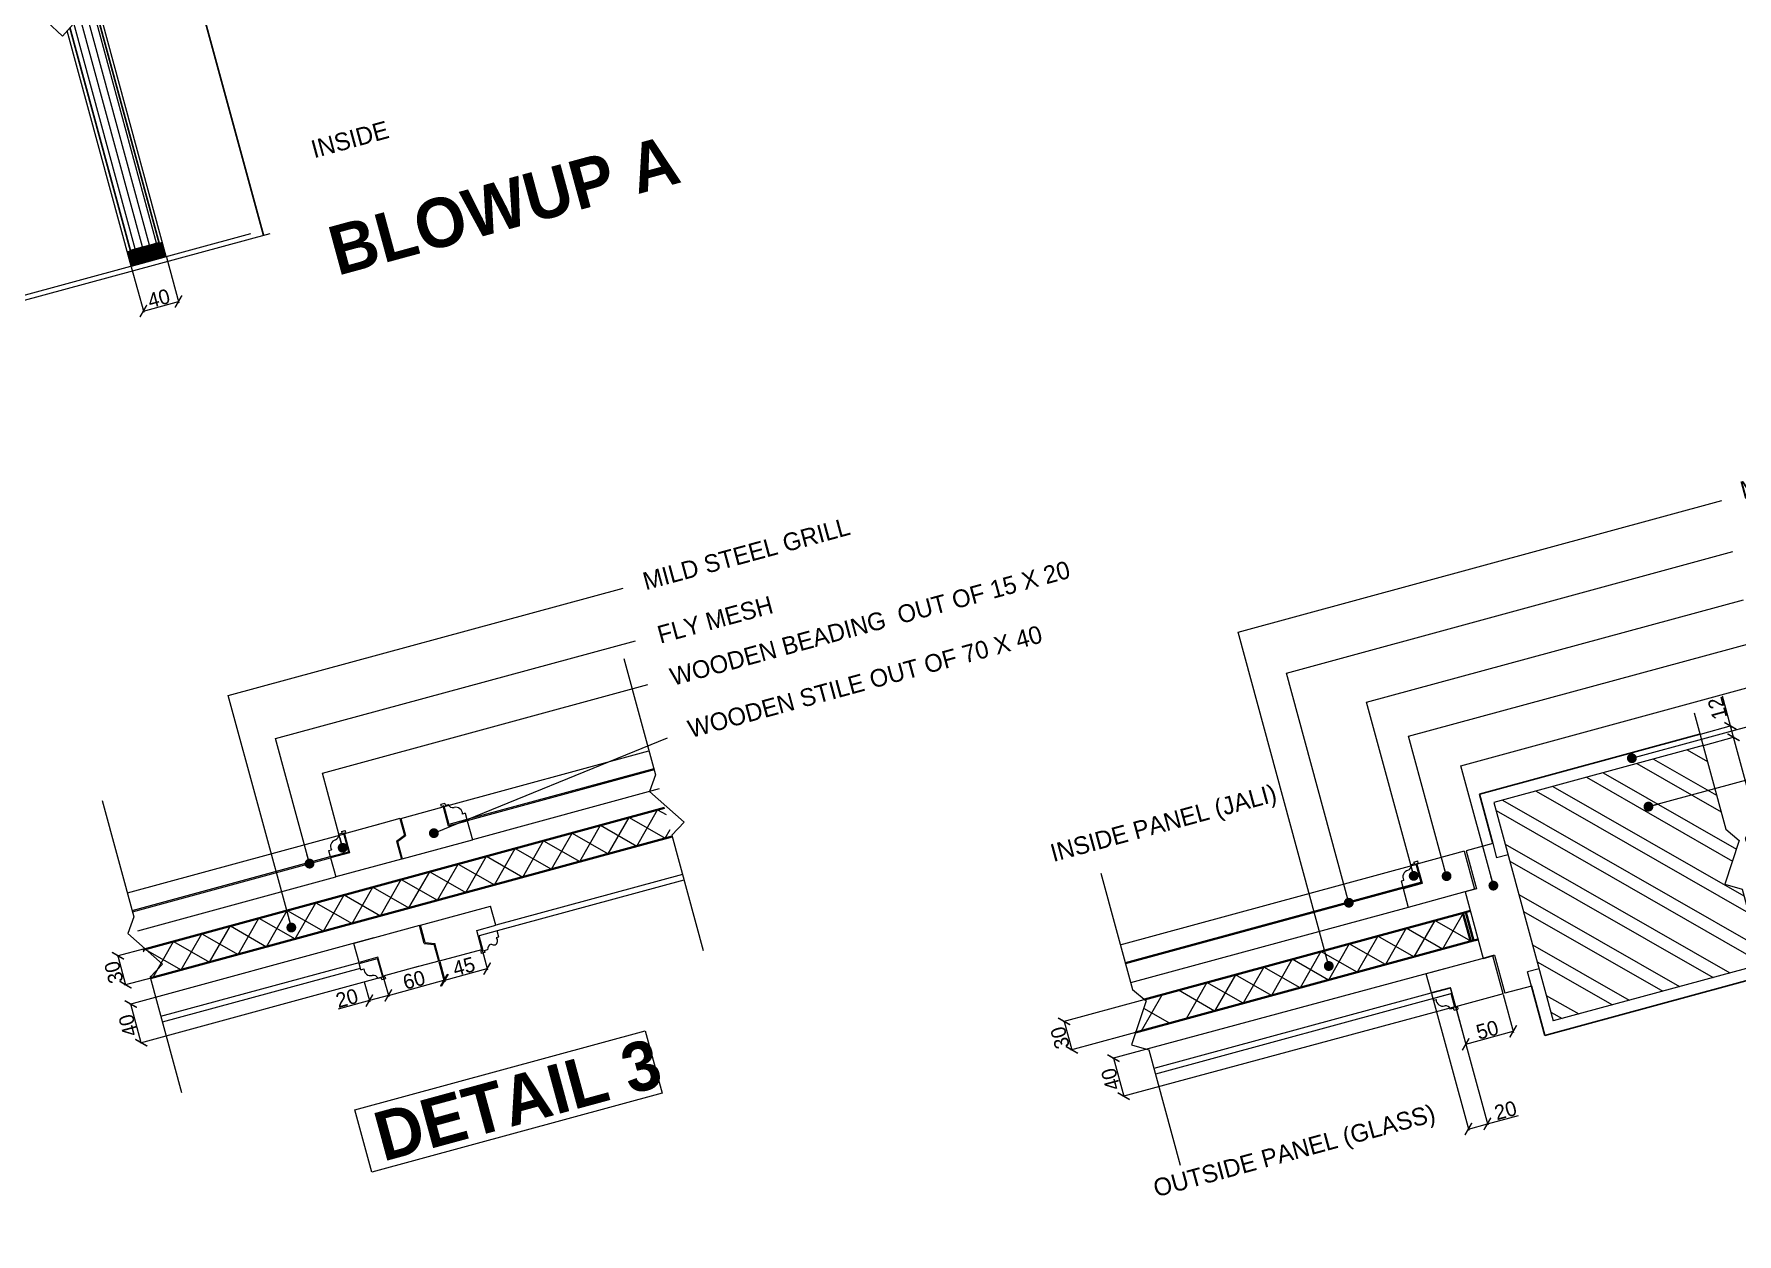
# Model space of a CAD drawing. Header units: millimetres. Extents: x -31731215 to 29997125, y -14487545 to 25622576.
# Drawn here: x 2271889 to 2278814, y -901360 to -896484 of the extents above; entities that cross this region are included whole.
import ezdxf

# ---------------------------------------------------------------- set-up
doc = ezdxf.new("R2010")
doc.units = ezdxf.units.MM
doc.header["$MEASUREMENT"] = 0
doc.linetypes.add('1', pattern=[0])
for name, color, linetype, lineweight in [('DIMNSION', 156, 'Continuous', 15), ('ELE', 245, 'Continuous', 13), ('ele2', 63, 'Continuous', 35), ('glass', 160, 'Continuous', 13), ('HAT', 8, 'Continuous', 9), ('HATCH', 8, '1', 18), ('text at', 136, 'Continuous', 15), ('THIN LINES', 54, 'Continuous', 0), ('toilet', 161, 'Continuous', 18), ('WALL', 10, '1', 20), ('walls', 10, 'Continuous', 20)]:
    doc.layers.add(name, color=color, linetype=linetype, lineweight=lineweight)
for name, color, linetype in [('DOOR', 7, 'Continuous'), ('door outer', 40, 'Continuous'), ('plastre', 210, 'Continuous')]:
    doc.layers.add(name, color=color, linetype=linetype)
doc.dimstyles.new('ATISHA', dxfattribs={"dimtxt": 40, "dimasz": 25, "dimexe": 25, "dimexo": 25, "dimgap": 25, "dimtad": 2, "dimdec": 0, "dimrnd": 5, "dimzin": 0, "dimdsep": 46, "dimtxsty": 'Standard', "dimblk": 'ARCHTICK', "dimcen": 0.09, "dimclrd": 256, "dimclre": 2, "dimclrt": 256, "dimadec": 0, "dimazin": 0, "dimtfac": 1, "dimtdec": 0, "dimtofl": 0, "dimtmove": 2, "dimatfit": 3, "dimfxl": 0.18, "dimtolj": 1, "dimtzin": 0, "dimlwd": -1, "dimlwe": -1, "dimarcsym": 0})
doc.dimstyles.new('Copy of ISO-25', dxfattribs={"dimtxt": 15, "dimasz": 10, "dimexe": 1.25, "dimexo": 0.625, "dimtad": 1, "dimdec": 0, "dimtxsty": 'Standard', "dimblk": 'ARCHTICK', "dimcen": 100, "dimadec": 0, "dimazin": 0, "dimtfac": 1, "dimtdec": 0, "dimtmove": 0, "dimatfit": 3, "dimfxl": 1, "dimarcsym": 0})

# ---------------------------------------------------------------- blocks, each defined once
blk = doc.blocks.new('_ArchTick')
at = {"color": 0, "linetype": 'ByBlock', "const_width": 0.15}
blk.add_lwpolyline([(-0.5, -0.5), (0.5, 0.5)], dxfattribs=at)
blk = doc.blocks.new('*D563')
at = {"layer": 'Defpoints', "color": 0, "transparency": 16777216}
for p in [(23368.3, 54848.8), (23405.3, 54848.8), (23405.3, 54801.5)]:
    blk.add_point(p, dxfattribs=at)
at = {"layer": 'THIN LINES', "color": 0, "lineweight": -2, "transparency": 16777216}
for p, q in [((23368.3, 54848.2), (23368.3, 54800.2)), ((23405.3, 54848.2), (23405.3, 54800.2)), ((23368.3, 54801.5), (23405.3, 54801.5))]:
    blk.add_line(p, q, dxfattribs=at)
at = {"layer": 'THIN LINES', "color": 0, "lineweight": -2, "transparency": 16777216, "xscale": 10, "yscale": 10, "zscale": 10, "rotation": 180}
blk.add_blockref('_ArchTick', (23368.3, 54801.5), dxfattribs=at)
at = {"layer": 'THIN LINES', "color": 0, "lineweight": -2, "transparency": 16777216, "xscale": 10, "yscale": 10, "zscale": 10}
blk.add_blockref('_ArchTick', (23405.3, 54801.5), dxfattribs=at)
at = {"layer": 'THIN LINES', "color": 0, "transparency": 16777216, "insert": (23386.8, 54809.7), "char_height": 15, "attachment_point": 5}
blk.add_mtext('40', dxfattribs=at)
blk = doc.blocks.new('*D528')
at = {"layer": 'Defpoints', "color": 0, "transparency": 16777216}
for p in [(30382, 51405.5), (30440.5, 51405.5), (30440.5, 51385.3)]:
    blk.add_point(p, dxfattribs=at)
at = {"layer": 'THIN LINES', "color": 0, "lineweight": -2, "transparency": 16777216}
for p, q in [((30382, 51404.9), (30382, 51384.1)), ((30440.5, 51404.9), (30440.5, 51384.1)), ((30382, 51385.3), (30440.5, 51385.3))]:
    blk.add_line(p, q, dxfattribs=at)
at = {"layer": 'THIN LINES', "color": 0, "lineweight": -2, "transparency": 16777216, "xscale": 10, "yscale": 10, "zscale": 10, "rotation": 180}
blk.add_blockref('_ArchTick', (30382, 51385.3), dxfattribs=at)
at = {"layer": 'THIN LINES', "color": 0, "lineweight": -2, "transparency": 16777216, "xscale": 10, "yscale": 10, "zscale": 10}
blk.add_blockref('_ArchTick', (30440.5, 51385.3), dxfattribs=at)
at = {"layer": 'THIN LINES', "color": 0, "transparency": 16777216, "insert": (30411.3, 51393.6), "char_height": 15, "attachment_point": 5}
blk.add_mtext('60', dxfattribs=at)
blk = doc.blocks.new('*D529')
at = {"layer": 'Defpoints', "color": 0, "transparency": 16777216}
for p in [(30441.5, 51405.5), (30486, 51405.5), (30486, 51385.2)]:
    blk.add_point(p, dxfattribs=at)
at = {"layer": 'THIN LINES', "color": 0, "lineweight": -2, "transparency": 16777216}
for p, q in [((30441.5, 51404.9), (30441.5, 51383.9)), ((30486, 51404.9), (30486, 51383.9)), ((30441.5, 51385.2), (30486, 51385.2))]:
    blk.add_line(p, q, dxfattribs=at)
at = {"layer": 'THIN LINES', "color": 0, "lineweight": -2, "transparency": 16777216, "xscale": 10, "yscale": 10, "zscale": 10, "rotation": 180}
blk.add_blockref('_ArchTick', (30441.5, 51385.2), dxfattribs=at)
at = {"layer": 'THIN LINES', "color": 0, "lineweight": -2, "transparency": 16777216, "xscale": 10, "yscale": 10, "zscale": 10}
blk.add_blockref('_ArchTick', (30486, 51385.2), dxfattribs=at)
at = {"layer": 'THIN LINES', "color": 0, "transparency": 16777216, "insert": (30463.8, 51393.5), "char_height": 15, "attachment_point": 5}
blk.add_mtext('45', dxfattribs=at)
blk = doc.blocks.new('*D530')
at = {"layer": 'Defpoints', "color": 0, "transparency": 16777216}
for p in [(30362, 51405.5), (30382, 51405.5), (30362, 51385.3)]:
    blk.add_point(p, dxfattribs=at)
at = {"layer": 'THIN LINES', "color": 0, "lineweight": -2, "transparency": 16777216}
for p, q in [((30362, 51404.9), (30362, 51384.1)), ((30382, 51404.9), (30382, 51384.1)), ((30362, 51385.3), (30329.1, 51385.3)), ((30382, 51385.3), (30362, 51385.3))]:
    blk.add_line(p, q, dxfattribs=at)
at = {"layer": 'THIN LINES', "color": 0, "lineweight": -2, "transparency": 16777216, "xscale": 10, "yscale": 10, "zscale": 10}
for p, rotation in [((30362, 51385.3), 179.9999999999375), ((30382, 51385.3), 359.9999999999375)]:
    blk.add_blockref('_ArchTick', p, dxfattribs=dict(at, rotation=rotation))
at = {"layer": 'THIN LINES', "color": 0, "transparency": 16777216, "insert": (30340.6, 51393.6), "char_height": 15, "attachment_point": 5}
blk.add_mtext('20', dxfattribs=at)
blk = doc.blocks.new('*D531')
at = {"layer": 'Defpoints', "color": 0, "transparency": 16777216}
for p in [(30127, 51445.5), (30383.7, 51445.5), (30383.7, 51404.8)]:
    blk.add_point(p, dxfattribs=at)
at = {"layer": 'THIN LINES', "color": 0, "lineweight": -2, "transparency": 16777216}
for p, q in [((30383.1, 51445.5), (30125.8, 51445.5)), ((30127, 51404.8), (30127, 51445.5)), ((30383.1, 51404.8), (30125.8, 51404.8))]:
    blk.add_line(p, q, dxfattribs=at)
at = {"layer": 'THIN LINES', "color": 0, "lineweight": -2, "transparency": 16777216, "xscale": 10, "yscale": 10, "zscale": 10}
for p, rotation in [((30127, 51445.5), 90), ((30127, 51404.8), 270)]:
    blk.add_blockref('_ArchTick', p, dxfattribs=dict(at, rotation=rotation))
at = {"layer": 'THIN LINES', "color": 0, "transparency": 16777216, "insert": (30118.8, 51425.2), "char_height": 15, "attachment_point": 5, "rotation": 90}
blk.add_mtext('40', dxfattribs=at)
blk = doc.blocks.new('*D532')
at = {"layer": 'Defpoints', "color": 0, "transparency": 16777216}
for p in [(30155.8, 51496), (30127, 51465.9), (30155.5, 51465.5)]:
    blk.add_point(p, dxfattribs=at)
at = {"layer": 'THIN LINES', "color": 0, "lineweight": -2, "transparency": 16777216}
for p, q in [((30155.2, 51496), (30126.1, 51496.3)), ((30127.3, 51496.3), (30127, 51465.9)), ((30154.9, 51465.6), (30125.7, 51465.9))]:
    blk.add_line(p, q, dxfattribs=at)
at = {"layer": 'THIN LINES', "color": 0, "lineweight": -2, "transparency": 16777216, "xscale": 10, "yscale": 10, "zscale": 10}
for p, rotation in [((30127.3, 51496.3), 89.35246408965997), ((30127, 51465.9), 269.35246408966)]:
    blk.add_blockref('_ArchTick', p, dxfattribs=dict(at, rotation=rotation))
at = {"layer": 'THIN LINES', "color": 0, "transparency": 16777216, "insert": (30118.9, 51481.2), "char_height": 15, "attachment_point": 5, "rotation": 89.3525}
blk.add_mtext('30', dxfattribs=at)
blk = doc.blocks.new('*D546')
at = {"layer": 'Defpoints', "color": 0, "transparency": 16777216}
for p in [(31892.9, 51291), (31892.9, 51279), (31925, 51291)]:
    blk.add_point(p, dxfattribs=at)
at = {"layer": 'THIN LINES', "color": 0, "lineweight": -2, "transparency": 16777216}
for p, q in [((31925, 51291), (31925, 51322.2)), ((31893.5, 51291), (31926.2, 51291)), ((31893.5, 51279), (31926.2, 51279)), ((31925, 51279), (31925, 51291))]:
    blk.add_line(p, q, dxfattribs=at)
at = {"layer": 'THIN LINES', "color": 0, "lineweight": -2, "transparency": 16777216, "xscale": 10, "yscale": 10, "zscale": 10}
for p, rotation in [((31925, 51291), 90), ((31925, 51279), 270)]:
    blk.add_blockref('_ArchTick', p, dxfattribs=dict(at, rotation=rotation))
at = {"layer": 'THIN LINES', "color": 0, "transparency": 16777216, "insert": (31916.8, 51311.6), "char_height": 15, "attachment_point": 5, "rotation": 90}
blk.add_mtext('12', dxfattribs=at)
blk = doc.blocks.new('*D547')
at = {"layer": 'Defpoints', "color": 0, "transparency": 16777216}
for p in [(31892.9, 51521), (31925, 51521), (31892.9, 51291)]:
    blk.add_point(p, dxfattribs=at)
at = {"layer": 'THIN LINES', "color": 0, "lineweight": -2, "transparency": 16777216}
for p, q in [((31893.5, 51521), (31926.2, 51521)), ((31925, 51291), (31925, 51521)), ((31893.5, 51291), (31926.2, 51291))]:
    blk.add_line(p, q, dxfattribs=at)
at = {"layer": 'THIN LINES', "color": 0, "lineweight": -2, "transparency": 16777216, "xscale": 10, "yscale": 10, "zscale": 10}
for p, rotation in [((31925, 51521), 90), ((31925, 51291), 270)]:
    blk.add_blockref('_ArchTick', p, dxfattribs=dict(at, rotation=rotation))
at = {"layer": 'THIN LINES', "color": 0, "transparency": 16777216, "insert": (31916.7, 51406), "char_height": 15, "attachment_point": 5, "rotation": 90}
blk.add_mtext('230', dxfattribs=at)
blk = doc.blocks.new('*D548')
at = {"layer": 'Defpoints', "color": 0, "transparency": 16777216}
for p in [(31892.9, 51533), (31892.9, 51521), (31925, 51533)]:
    blk.add_point(p, dxfattribs=at)
at = {"layer": 'THIN LINES', "color": 0, "lineweight": -2, "transparency": 16777216}
for p, q in [((31925, 51533), (31925, 51564.2)), ((31893.5, 51533), (31926.2, 51533)), ((31893.5, 51521), (31926.2, 51521)), ((31925, 51521), (31925, 51533))]:
    blk.add_line(p, q, dxfattribs=at)
at = {"layer": 'THIN LINES', "color": 0, "lineweight": -2, "transparency": 16777216, "xscale": 10, "yscale": 10, "zscale": 10}
for p, rotation in [((31925, 51533), 90), ((31925, 51521), 270)]:
    blk.add_blockref('_ArchTick', p, dxfattribs=dict(at, rotation=rotation))
at = {"layer": 'THIN LINES', "color": 0, "transparency": 16777216, "insert": (31916.8, 51553.6), "char_height": 15, "attachment_point": 5, "rotation": 90}
blk.add_mtext('12', dxfattribs=at)
blk = doc.blocks.new('*D549')
at = {"layer": 'Defpoints', "color": 0, "transparency": 16777216}
for p in [(31580.5, 51331), (31630.5, 51331), (31630.5, 51291.5)]:
    blk.add_point(p, dxfattribs=at)
at = {"layer": 'THIN LINES', "color": 0, "lineweight": -2, "transparency": 16777216}
for p, q in [((31580.5, 51330.4), (31580.5, 51290.3)), ((31630.5, 51330.4), (31630.5, 51290.3)), ((31580.5, 51291.5), (31630.5, 51291.5))]:
    blk.add_line(p, q, dxfattribs=at)
at = {"layer": 'THIN LINES', "color": 0, "lineweight": -2, "transparency": 16777216, "xscale": 10, "yscale": 10, "zscale": 10, "rotation": 180}
blk.add_blockref('_ArchTick', (31580.5, 51291.5), dxfattribs=at)
at = {"layer": 'THIN LINES', "color": 0, "lineweight": -2, "transparency": 16777216, "xscale": 10, "yscale": 10, "zscale": 10}
blk.add_blockref('_ArchTick', (31630.5, 51291.5), dxfattribs=at)
at = {"layer": 'THIN LINES', "color": 0, "transparency": 16777216, "insert": (31605.5, 51299.8), "char_height": 15, "attachment_point": 5}
blk.add_mtext('50', dxfattribs=at)
blk = doc.blocks.new('*D550')
at = {"layer": 'Defpoints', "color": 0, "transparency": 16777216}
for p in [(31560.5, 51351), (31580.5, 51351), (31580.5, 51207.7)]:
    blk.add_point(p, dxfattribs=at)
at = {"layer": 'THIN LINES', "color": 0, "lineweight": -2, "transparency": 16777216}
for p, q in [((31560.5, 51350.4), (31560.5, 51206.5)), ((31580.5, 51350.4), (31580.5, 51206.5)), ((31560.5, 51207.7), (31580.5, 51207.7)), ((31580.5, 51207.7), (31613.4, 51207.7))]:
    blk.add_line(p, q, dxfattribs=at)
at = {"layer": 'THIN LINES', "color": 0, "lineweight": -2, "transparency": 16777216, "xscale": 10, "yscale": 10, "zscale": 10, "rotation": 180}
blk.add_blockref('_ArchTick', (31560.5, 51207.7), dxfattribs=at)
at = {"layer": 'THIN LINES', "color": 0, "lineweight": -2, "transparency": 16777216, "xscale": 10, "yscale": 10, "zscale": 10}
blk.add_blockref('_ArchTick', (31580.5, 51207.7), dxfattribs=at)
at = {"layer": 'THIN LINES', "color": 0, "transparency": 16777216, "insert": (31601.9, 51216), "char_height": 15, "attachment_point": 5}
blk.add_mtext('20', dxfattribs=at)
blk = doc.blocks.new('*D551')
at = {"layer": 'Defpoints', "color": 0, "transparency": 16777216}
for p in [(31580.5, 51371), (31231.1, 51331.8), (31580.5, 51331)]:
    blk.add_point(p, dxfattribs=at)
at = {"layer": 'THIN LINES', "color": 0, "lineweight": -2, "transparency": 16777216}
for p, q in [((31579.9, 51371), (31230, 51371.8)), ((31231.2, 51371.8), (31231.1, 51331.8)), ((31579.8, 51331), (31229.9, 51331.8))]:
    blk.add_line(p, q, dxfattribs=at)
at = {"layer": 'THIN LINES', "color": 0, "lineweight": -2, "transparency": 16777216, "xscale": 10, "yscale": 10, "zscale": 10}
for p, rotation in [((31231.2, 51371.8), 89.87375682909551), ((31231.1, 51331.8), 269.8737568290956)]:
    blk.add_blockref('_ArchTick', p, dxfattribs=dict(at, rotation=rotation))
at = {"layer": 'THIN LINES', "color": 0, "transparency": 16777216, "insert": (31222.9, 51351.8), "char_height": 15, "attachment_point": 5, "rotation": 89.8738}
blk.add_mtext('40', dxfattribs=at)
blk = doc.blocks.new('*D552')
at = {"layer": 'Defpoints', "color": 0, "transparency": 16777216}
for p in [(31277.2, 51421), (31192.6, 51391), (31277.2, 51391)]:
    blk.add_point(p, dxfattribs=at)
at = {"layer": 'THIN LINES', "color": 0, "lineweight": -2, "transparency": 16777216}
for p, q in [((31276.5, 51421), (31191.3, 51421)), ((31192.6, 51421), (31192.6, 51391)), ((31276.5, 51391), (31191.3, 51391))]:
    blk.add_line(p, q, dxfattribs=at)
at = {"layer": 'THIN LINES', "color": 0, "lineweight": -2, "transparency": 16777216, "xscale": 10, "yscale": 10, "zscale": 10}
for p, rotation in [((31192.6, 51421), 90), ((31192.6, 51391), 270)]:
    blk.add_blockref('_ArchTick', p, dxfattribs=dict(at, rotation=rotation))
at = {"layer": 'THIN LINES', "color": 0, "transparency": 16777216, "insert": (31184.3, 51406), "char_height": 15, "attachment_point": 5, "rotation": 90}
blk.add_mtext('30', dxfattribs=at)
blk = doc.blocks.new('1')
at = {"layer": 'HATCH'}
h = blk.add_hatch(dxfattribs=at)
h.set_pattern_fill('ANSI31', color=256, scale=8, style=0)
h.set_pattern_definition([(45, (-49417.1797, 371242.4647), (-0.7071067812, 0.7071067812), [])])
h.paths.add_polyline_path([(23371.8, 54864.6), (23371.8, 54863.8), (23368.3, 54863.8), (23368.3, 54848.8), (23405.3, 54848.8), (23405.3, 54863.8), (23401.8, 54863.8), (23401.8, 54864.6)])
at = {"layer": 'DIMNSION'}
for p, q in [((23134.3, 54843.8), (23513.3, 54843.8)), ((23245.3, 54848.8), (23494.3, 54848.8))]:
    blk.add_line(p, q, dxfattribs=at)
at = {"layer": 'door outer'}
for p, q in [((23401.8, 54863.8), (23401.8, 55118.6)), ((23371.8, 54863.8), (23371.8, 55098.9)), ((23368.3, 54848.8), (23405.3, 54848.8))]:
    blk.add_line(p, q, dxfattribs=at)
at = {"layer": 'HATCH'}
for p, q in [((23384.4, 54864.6), (23384.4, 55107.2)), ((23391.9, 54864.6), (23391.9, 55111.1)), ((23399.4, 54864.6), (23399.4, 55117)), ((23376.9, 54864.6), (23376.9, 55102.2))]:
    blk.add_line(p, q, dxfattribs=at)
at = {"layer": 'plastre'}
blk.add_line((23506.3, 55111.1), (23506.3, 54843.8), dxfattribs=at)
at = {"layer": 'toilet'}
for p, q in [((23409.1, 55123.4), (23362.1, 55092.5)), ((23362.1, 55092.5), (23350.6, 55111.1))]:
    blk.add_line(p, q, dxfattribs=at)
at = {"layer": 'WALL'}
for p, q in [((23405.3, 54848.8), (23405.3, 55120.9)), ((23368.3, 54848.8), (23368.3, 55096.6)), ((23368.3, 54863.8), (23371.8, 54863.8)), ((23371.8, 54864.6), (23401.8, 54864.6)), ((23401.8, 54863.8), (23405.3, 54863.8))]:
    blk.add_line(p, q, dxfattribs=at)
at = {"layer": 'text at', "insert": (23576.5, 54923.7), "char_height": 18, "width": 350.82, "attachment_point": 1}
blk.add_mtext('{\\fStylus BT|b0|i0|c0|p34;INSIDE}', dxfattribs=at)
at = {"layer": 'THIN LINES'}
dim = blk.add_aligned_dim(p1=(23368.3, 54848.8), p2=(23405.3, 54848.8), distance=-47.3, text='40', dimstyle='Copy of ISO-25', dxfattribs=at)
dim.commit()
dim.dimension.update_dxf_attribs({"geometry": '*D563', "text_midpoint": (23386.8, 54809.7)})
blk = doc.blocks.new('3')
at = {"layer": 'ELE'}
for p, q in [((30382, 51555.5), (30382, 51535.5)), ((30419, 51555.5), (30382, 51555.5)), ((30440.5, 51555.5), (30414, 51555.5)), ((30440.5, 51555.5), (30440.5, 51538.1)), ((30441.5, 51555.5), (30486, 51555.5)), ((30441.5, 51555.5), (30441.5, 51537.5)), ((30486, 51555.5), (30486, 51535.5)), ((30431.1, 51534.4), (30440.5, 51538.1)), ((30432.1, 51533.7), (30441.5, 51537.5)), ((30362, 51535.5), (30362, 51515.5)), ((30382, 51535.5), (30362, 51535.5)), ((30431.1, 51534.4), (30431.1, 51515.5)), ((30432.1, 51533.7), (30432.1, 51515.5)), ((30486, 51535.5), (30506, 51535.5)), ((30506, 51535.5), (30506, 51515.5)), ((30431.1, 51515.5), (30362, 51515.5)), ((30432.1, 51515.5), (30506, 51515.5)), ((30362, 51425.5), (30362, 51445.5)), ((30431.1, 51445.5), (30362, 51445.5)), ((30431.1, 51426.7), (30431.1, 51445.5)), ((30432.1, 51445.5), (30506, 51445.5)), ((30432.1, 51427.4), (30432.1, 51445.5)), ((30506, 51425.5), (30506, 51445.5)), ((30382, 51425.5), (30362, 51425.5)), ((30382, 51405.5), (30382, 51425.5)), ((30431.1, 51426.7), (30440.5, 51422.9)), ((30432.1, 51427.4), (30441.5, 51423.6)), ((30440.5, 51405.5), (30440.5, 51422.9)), ((30441.5, 51405.5), (30441.5, 51423.6)), ((30486, 51405.5), (30486, 51425.5)), ((30486, 51425.5), (30506, 51425.5)), ((30419, 51405.5), (30382, 51405.5)), ((30440.5, 51405.5), (30414, 51405.5)), ((30441.5, 51405.5), (30486, 51405.5))]:
    blk.add_line(p, q, dxfattribs=at)
at = {"layer": 'ele2'}
for p, q in [((30153.3, 51495.5), (30702.7, 51495.5)), ((30153.3, 51465.5), (30702.7, 51465.5))]:
    blk.add_line(p, q, dxfattribs=at)
at = {"layer": 'glass', "linetype": 'Continuous'}
for p, q in [((30153.3, 51536.8), (30362, 51536.8)), ((30153.3, 51535.5), (30362, 51535.5)), ((30702.7, 51536.8), (30506, 51536.8)), ((30702.7, 51535.5), (30506, 51535.5)), ((30153.3, 51425.5), (30362, 51425.5)), ((30153.3, 51419.5), (30362, 51419.5)), ((30702.7, 51425.5), (30506, 51425.5)), ((30702.7, 51419.5), (30506, 51419.5))]:
    blk.add_line(p, q, dxfattribs=at)
at = {"layer": 'HAT', "linetype": 'Continuous'}
for p, q in [((30153.3, 51555.5), (30382, 51555.5)), ((30379.7, 51556.5), (30376.5, 51556.5)), ((30379.7, 51558.5), (30383.7, 51558.5)), ((30379.7, 51558.5), (30379.7, 51556.5)), ((30381.3, 51556.3), (30381.3, 51536.8)), ((30381.3, 51556.3), (30383.7, 51556.3)), ((30383.7, 51556.3), (30383.7, 51558.5)), ((30488.4, 51558.5), (30484.3, 51558.5)), ((30484.3, 51556.3), (30484.3, 51558.5)), ((30486.8, 51556.3), (30484.3, 51556.3)), ((30486, 51555.5), (30702.7, 51555.5)), ((30486.8, 51556.3), (30486.8, 51536.8)), ((30488.4, 51558.5), (30488.4, 51556.5)), ((30488.4, 51556.5), (30491.5, 51556.5)), ((30362, 51543.3), (30365, 51543.3)), ((30362, 51543.3), (30362, 51536.8)), ((30506, 51543.3), (30503.1, 51543.3)), ((30506, 51543.3), (30506, 51536.8)), ((30362, 51536.8), (30381.3, 51536.8)), ((30506, 51536.8), (30486.8, 51536.8)), ((30153.3, 51515.5), (30362, 51515.5)), ((30702.7, 51515.5), (30506, 51515.5)), ((30155.5, 51495.5), (30185.5, 51465.5)), ((30155.5, 51465.5), (30185.5, 51495.5)), ((30185.5, 51495.5), (30215.5, 51465.5)), ((30185.5, 51465.5), (30215.5, 51495.5)), ((30215.5, 51495.5), (30245.5, 51465.5)), ((30215.5, 51465.5), (30245.5, 51495.5)), ((30245.5, 51495.5), (30275.5, 51465.5)), ((30245.5, 51465.5), (30275.5, 51495.5)), ((30275.5, 51495.5), (30305.5, 51465.5)), ((30275.5, 51465.5), (30305.5, 51495.5)), ((30305.5, 51495.5), (30335.5, 51465.5)), ((30305.5, 51465.5), (30335.5, 51495.5)), ((30335.5, 51495.5), (30365.5, 51465.5)), ((30335.5, 51465.5), (30365.5, 51495.5)), ((30365.5, 51495.5), (30395.5, 51465.5)), ((30365.5, 51465.5), (30395.5, 51495.5)), ((30395.5, 51495.5), (30425.5, 51465.5)), ((30395.5, 51465.5), (30425.5, 51495.5)), ((30425.5, 51495.5), (30455.5, 51465.5)), ((30425.5, 51465.5), (30455.5, 51495.5)), ((30455.5, 51495.5), (30485.5, 51465.5)), ((30455.5, 51465.5), (30485.5, 51495.5)), ((30485.5, 51495.5), (30515.5, 51465.5)), ((30485.5, 51465.5), (30515.5, 51495.5)), ((30515.5, 51495.5), (30545.5, 51465.5)), ((30515.5, 51465.5), (30545.5, 51495.5)), ((30545.5, 51495.5), (30575.5, 51465.5)), ((30545.5, 51465.5), (30575.5, 51495.5)), ((30575.5, 51495.5), (30605.5, 51465.5)), ((30575.5, 51465.5), (30605.5, 51495.5)), ((30605.5, 51495.5), (30635.5, 51465.5)), ((30605.5, 51465.5), (30635.5, 51495.5)), ((30635.5, 51495.5), (30665.5, 51465.5)), ((30635.5, 51465.5), (30665.5, 51495.5)), ((30665.5, 51495.5), (30695.5, 51465.5)), ((30665.5, 51465.5), (30695.5, 51495.5)), ((30362, 51424.3), (30381.3, 51424.3)), ((30362, 51417.8), (30362, 51424.3)), ((30362, 51417.8), (30365, 51417.8)), ((30381.3, 51404.8), (30381.3, 51424.3)), ((30506, 51419.5), (30486.8, 51419.5)), ((30486.8, 51403.9), (30486.8, 51419.5)), ((30506, 51413), (30506, 51419.5)), ((30379.7, 51404.5), (30376.5, 51404.5)), ((30379.7, 51402.6), (30379.7, 51404.5)), ((30379.7, 51402.6), (30383.7, 51402.6)), ((30381.3, 51404.8), (30383.7, 51404.8)), ((30383.7, 51404.8), (30383.7, 51402.6)), ((30484.3, 51403.9), (30484.3, 51401.7)), ((30486.8, 51403.9), (30484.3, 51403.9)), ((30488.4, 51401.7), (30484.3, 51401.7)), ((30488.4, 51401.7), (30488.4, 51403.7)), ((30488.4, 51403.7), (30491.5, 51403.7)), ((30506, 51413), (30503.1, 51413))]:
    blk.add_line(p, q, dxfattribs=at)
for centre, radius, start, end in [((30371, 51557.5), 5.58, 275.5005, 350.1135), ((30497, 51557.5), 5.58, 189.8865, 264.4995), ((30371.7, 51545), 6.95, 91.1304, 194.0645), ((30496.4, 51545), 6.95, 345.9355, 88.8696), ((30371.7, 51416.1), 6.95, 165.9355, 268.8696), ((30371, 51403.6), 5.58, 9.8865, 84.4995), ((30497, 51402.7), 5.58, 95.5005, 170.1135), ((30499.8, 51410.6), 4.07, 215.4176, 36.1654)]:
    blk.add_arc(centre, radius, start, end, dxfattribs=at)
at = {"layer": 'toilet'}
for p, q in [((30153.3, 51652.7), (30153.3, 51530.2)), ((30702.7, 51652.7), (30702.7, 51530.2)), ((30153.3, 51530.2), (30142.9, 51515.6)), ((30702.7, 51530.2), (30692.4, 51515.6)), ((30142.9, 51515.6), (30168.7, 51476.3)), ((30692.4, 51515.6), (30718.2, 51476.3)), ((30153.3, 51493.3), (30155.5, 51495.5)), ((30695.5, 51495.5), (30702.7, 51488.4)), ((30168.7, 51476.3), (30153.3, 51466.8)), ((30153.3, 51467.8), (30155.5, 51465.5)), ((30695.5, 51465.5), (30702.7, 51472.7)), ((30718.2, 51476.3), (30702.7, 51466.8)), ((30153.3, 51466.8), (30153.3, 51345.4)), ((30702.7, 51466.8), (30702.7, 51345.4))]:
    blk.add_line(p, q, dxfattribs=at)
at = {"layer": 'text at', "char_height": 18, "width": 1367.914, "attachment_point": 1}
for s, insert in [('{\\fStylus BT|b0|i0|c0|p34;MILD STEEL GRILL}', (30742.5, 51731.8)), ('{\\fStylus BT|b0|i0|c0|p34;FLY MESH }', (30742.5, 51675.5)), ('{\\fStylus BT|b0|i0|c0|p34;WOODEN BEADING  OUT OF 15 X 20}', (30743.7, 51630.8)), ('{\\fStylus BT|b0|i0|c0|p34;WOODEN STILE OUT OF 70 X 40}', (30747.3, 51574.9))]:
    blk.add_mtext(s, dxfattribs=dict(at, insert=insert))
at = {"layer": 'THIN LINES'}
for p1, p2, distance, picture, middle in [((30155.8497, 51495.9527), (30155.5061, 51465.5439), -28.5348, '*D532', (30118.8568, 51481.1644)), ((30382, 51405.5), (30362, 51405.5), 20.2, '*D530', (30340.6, 51393.6)), ((30441.5335, 51405.5439), (30486.0405, 51405.5439), -20.3439, '*D529', (30463.787, 51393.4529))]:
    dim = blk.add_aligned_dim(p1=p1, p2=p2, distance=distance, dimstyle='Copy of ISO-25', dxfattribs=at)
    dim.commit()
    dim.dimension.update_dxf_attribs({"geometry": picture, "text_midpoint": middle})
for p1, p2, distance, text, picture, middle in [((30383.7, 51404.8), (30383.7, 51445.5), 256.7, '40', '*D531', (30118.8, 51425.2)), ((30382, 51405.5), (30440.5, 51405.5), -20.2, '60', '*D528', (30411.3, 51393.6))]:
    dim = blk.add_aligned_dim(p1=p1, p2=p2, distance=distance, text=text, dimstyle='Copy of ISO-25', dxfattribs=at)
    dim.commit()
    dim.dimension.update_dxf_attribs({"geometry": picture, "text_midpoint": middle})
at = {"layer": 'toilet'}
for points in [[(30304.9, 51477.7), (30304.9, 51721.9), (30721, 51721.9)], [(30339.8, 51535.5), (30339.8, 51667.1), (30719, 51667.1)], [(30376.5, 51542.2), (30376.5, 51620.8), (30719.2, 51620.8)], [(30469.9, 51532.2), (30724.6, 51563.2)]]:
    blk.add_leader(points, dimstyle='ATISHA', override={"dimasz": 10, "dimgap": 25, "dimtad": 0, "dimldrblk": 'Dot'}, dxfattribs=at)
blk = doc.blocks.new('4')
at = {"layer": 'HAT'}
h = blk.add_hatch(dxfattribs=at)
h.set_pattern_fill('ANSI32', color=256, scale=100, style=0)
h.set_pattern_definition([(135, (39715.197, 49974.327), (26.5165, 26.5165), []), (135, (39697.52, 49974.327), (26.5165, 26.5165), [])])
h.paths.add_polyline_path([(31672.5, 51521), (31892.9, 51521), (31892.9, 51433.1), (31903.2, 51418.4), (31877.4, 51379.2), (31892.9, 51369.7), (31892.9, 51291), (31672.5, 51291)])
at = {"layer": 'DOOR', "linetype": 'Continuous'}
for p, q in [((31660.5, 51533), (31660.5, 51481)), ((31892.9, 51533), (31660.5, 51533)), ((31580.5, 51461), (31560.5, 51461)), ((31632.5, 51371), (31620.5, 51371)), ((31580.5, 51351), (31560.5, 51351)), ((31660.5, 51331), (31660.5, 51279)), ((31892.9, 51279), (31660.5, 51279))]:
    blk.add_line(p, q, dxfattribs=at)
at = {"layer": 'ELE'}
for p, q in [((31580.5, 51481), (31580.5, 51461)), ((31630.5, 51481), (31580.5, 51481)), ((31630.5, 51481), (31630.5, 51441)), ((31632.5, 51481), (31632.5, 51441)), ((31660.5, 51481), (31632.5, 51481)), ((31660.5, 51481), (31660.5, 51466)), ((31560.5, 51461), (31560.5, 51441)), ((31560.5, 51461), (31580.5, 51461)), ((31672.5, 51466), (31660.5, 51466)), ((31630.5, 51441), (31560.5, 51441)), ((31620.5, 51441), (31620.5, 51371)), ((31632.5, 51441), (31620.5, 51441)), ((31560.5, 51351), (31560.5, 51371)), ((31630.5, 51371), (31560.5, 51371)), ((31630.5, 51331), (31630.5, 51371)), ((31632.5, 51371), (31632.5, 51331)), ((31580.5, 51351), (31560.5, 51351)), ((31580.5, 51331), (31580.5, 51351)), ((31630.5, 51331), (31580.5, 51331)), ((31660.5, 51331), (31632.5, 51331)), ((31672.5, 51346), (31660.5, 51346)), ((31660.5, 51331), (31660.5, 51346))]:
    blk.add_line(p, q, dxfattribs=at)
at = {"layer": 'ele2'}
for p, q in [((31277.2, 51421), (31615.8, 51421)), ((31612.8, 51421), (31612.8, 51391)), ((31615.8, 51421), (31615.8, 51391)), ((31615.8, 51421), (31620.5, 51421)), ((31259.8, 51391), (31615.8, 51391)), ((31615.8, 51391), (31620.5, 51391))]:
    blk.add_line(p, q, dxfattribs=at)
at = {"layer": 'glass', "linetype": 'Continuous'}
for p, q in [((31580.5, 51462.3), (31268.1, 51462.3)), ((31580.5, 51461), (31268.1, 51461)), ((31580.5, 51351), (31268.1, 51351)), ((31580.5, 51345), (31268.1, 51345))]:
    blk.add_line(p, q, dxfattribs=at)
at = {"layer": 'HAT', "linetype": 'Continuous'}
for p, q in [((31268.1, 51481), (31580.5, 51481)), ((31560.5, 51468.8), (31563.4, 51468.8)), ((31560.5, 51468.8), (31560.5, 51462.3)), ((31578.1, 51482), (31574.9, 51482)), ((31578.1, 51484), (31582.2, 51484)), ((31578.1, 51484), (31578.1, 51482)), ((31579.7, 51481.8), (31579.7, 51462.3)), ((31579.7, 51481.8), (31582.2, 51481.8)), ((31582.2, 51481.8), (31582.2, 51484)), ((31560.5, 51462.3), (31579.7, 51462.3)), ((31560.5, 51441), (31268.1, 51441)), ((31343, 51421), (31313, 51391)), ((31343, 51391), (31313, 51421)), ((31373, 51421), (31343, 51391)), ((31373, 51391), (31343, 51421)), ((31403, 51421), (31373, 51391)), ((31403, 51391), (31373, 51421)), ((31433, 51421), (31403, 51391)), ((31433, 51391), (31403, 51421)), ((31463, 51421), (31433, 51391)), ((31463, 51391), (31433, 51421)), ((31493, 51421), (31463, 51391)), ((31493, 51391), (31463, 51421)), ((31523, 51421), (31493, 51391)), ((31523, 51391), (31493, 51421)), ((31553, 51421), (31523, 51391)), ((31553, 51391), (31523, 51421)), ((31583, 51421), (31553, 51391)), ((31583, 51391), (31553, 51421)), ((31612.8, 51391.2), (31583, 51421)), ((31612.8, 51420.8), (31583, 51391)), ((31560.5, 51345), (31579.7, 51345)), ((31560.5, 51343.3), (31560.5, 51345)), ((31560.5, 51343.3), (31563.4, 51343.3)), ((31578.1, 51330), (31574.9, 51330)), ((31578.1, 51328.1), (31578.1, 51330)), ((31579.7, 51330.3), (31579.7, 51345)), ((31579.7, 51330.3), (31582.2, 51330.3)), ((31582.2, 51330.3), (31582.2, 51328.1)), ((31578.1, 51328.1), (31582.2, 51328.1))]:
    blk.add_line(p, q, dxfattribs=at)
for centre, radius, start, end in [((31570.1, 51470.5), 6.95, 91.1304, 194.0645), ((31569.5, 51483), 5.58, 275.5005, 350.1135), ((31570.1, 51341.6), 6.95, 165.9355, 268.8696), ((31569.5, 51329.1), 5.58, 9.8865, 84.4995)]:
    blk.add_arc(centre, radius, start, end, dxfattribs=at)
at = {"layer": 'toilet'}
for p, q in [((31268.1, 51556.4), (31268.1, 51433.9)), ((31892.9, 51555.5), (31892.9, 51433.1)), ((31268.1, 51433.9), (31278.4, 51419.3)), ((31892.9, 51433.1), (31903.2, 51418.4)), ((31278.4, 51419.3), (31252.6, 51380)), ((31265.9, 51391), (31295.9, 51421)), ((31903.2, 51418.4), (31877.4, 51379.2)), ((31274.1, 51412.8), (31295.9, 51391)), ((31252.6, 51380), (31268.1, 51370.5)), ((31268.1, 51370.5), (31268.1, 51249.1)), ((31877.4, 51379.2), (31892.9, 51369.7)), ((31892.9, 51369.7), (31892.9, 51248.2))]:
    blk.add_line(p, q, dxfattribs=at)
at = {"layer": 'walls'}
for p, q in [((31672.5, 51521), (31672.5, 51291)), ((31672.5, 51521), (31672.5, 51291)), ((31892.9, 51521), (31672.5, 51521)), ((31892.9, 51291), (31672.5, 51291))]:
    blk.add_line(p, q, dxfattribs=at)
at = {"layer": 'text at', "char_height": 18, "width": 1367.914, "attachment_point": 1}
for s, insert in [('{\\fStylus BT|b0|i0|c0|p34;MILD STEEL GRILL}', (31997.9, 51769.7)), ('{\\fStylus BT|b0|i0|c0|p34;FLY MESH }', (31997.9, 51713.3)), ('{\\fStylus BT|b0|i0|c0|p34;WOODEN BEADING  OUT OF 15 X 20}', (31997.9, 51664.4)), ('{\\fStylus BT|b0|i0|c0|p34;WOODEN STILE OUT OF 70 X 40}', (31997.9, 51621.7)), ('{\\fStylus BT|b0|i0|c0|p34;INSIDE PANEL (JALI)}', (31224.5, 51598.1)), ('{\\fStylus BT|b0|i0|c0|p34;WOODEN FRAME OUT OF 50 X 150}', (31997.9, 51579.1)), ('{\\fStylus BT|b0|i0|c0|p34;12 mm THICK PLASTER}', (31997.9, 51530.8)), ('{\\fStylus BT|b0|i0|c0|p34;230 mm THICK BRICK WORK}', (31997.9, 51488.7)), ('{\\fStylus BT|b0|i0|c0|p34;OUTSIDE PANEL (GLASS)}', (31236.1, 51242))]:
    blk.add_mtext(s, dxfattribs=dict(at, insert=insert))
at = {"layer": 'THIN LINES'}
for base, p1, p2, picture, middle in [((31925, 51533), (31892.9, 51521), (31892.9, 51533), '*D548', (31916.8, 51553.6)), ((31925, 51521), (31892.9, 51291), (31892.9, 51521), '*D547', (31916.7, 51406)), ((31925, 51291), (31892.9, 51279), (31892.9, 51291), '*D546', (31916.8, 51311.6))]:
    dim = blk.add_linear_dim(base=base, p1=p1, p2=p2, angle=90, dimstyle='Copy of ISO-25', dxfattribs=at)
    dim.commit()
    dim.dimension.update_dxf_attribs({"geometry": picture, "text_midpoint": middle})
for p1, p2, distance, picture, middle in [((31277.2, 51421), (31277.2, 51391), -84.6, '*D552', (31184.3, 51406)), ((31580.5, 51371), (31580.5, 51331), -349.3, '*D551', (31222.9, 51351.8)), ((31560.5, 51351), (31580.5, 51351), -143.3, '*D550', (31601.9, 51216)), ((31580.5, 51331), (31630.5, 51331), -39.5, '*D549', (31605.5, 51299.8))]:
    dim = blk.add_aligned_dim(p1=p1, p2=p2, distance=distance, dimstyle='Copy of ISO-25', dxfattribs=at)
    dim.commit()
    dim.dimension.update_dxf_attribs({"geometry": picture, "text_midpoint": middle})
at = {"layer": 'toilet'}
for points in [[(31467, 51404.7), (31467, 51756.3), (31976.5, 51756.3)], [(31503.5, 51461.4), (31503.5, 51703.2), (31973.8, 51703.2)], [(31574.3, 51470.4), (31574.3, 51653.2), (31971.4, 51653.2)], [(31606.5, 51461.4), (31606.5, 51608.6), (31971.3, 51608.6)], [(31649.9, 51439.6), (31649.9, 51565.9), (31970.5, 51565.9)], [(31819.7, 51527.6), (31973, 51527.6)], [(31823.1, 51475.7), (31971.9, 51475.7)]]:
    blk.add_leader(points, dimstyle='ATISHA', override={"dimasz": 10, "dimgap": 25, "dimtad": 0, "dimldrblk": 'Dot'}, dxfattribs=at)

msp = doc.modelspace()

# ---------------------------------------------------------------- linework, layer by layer
at = {"layer": 'THIN LINES'}
msp.add_lwpolyline([(2273194.161, -900855.198), (2274374.936, -900534.196), (2274443.841, -900787.658), (2273263.066, -901108.66)], close=True, dxfattribs=at)

# ---------------------------------------------------------------- block references
at = {"layer": 'THIN LINES', "xscale": 4, "yscale": 4, "zscale": 4, "rotation": 15.20868761617166}
for name, p in [('1', (2239639.986, -1133659.825)), ('4', (2209635.758, -1131708.433)), ('3', (2209979.212, -1130614.41))]:
    msp.add_blockref(name, p, dxfattribs=at)

# ---------------------------------------------------------------- texts
at = {"layer": 'toilet', "char_height": 200, "attachment_point": 7, "rotation": 15.2086876}
for s, insert, width in [('{\\fStylus BT|b1|i0|c0|p34;BLOWUP A}', (2273124.256, -897469.612), 2189.85791), ('{\\fStylus BT|b1|i0|c0|p34;DETAIL 3}', (2273309.496, -901069.922), 4379.71582)]:
    msp.add_mtext(s, dxfattribs=dict(at, insert=insert, width=width))

doc.saveas('drawing.dxf')
